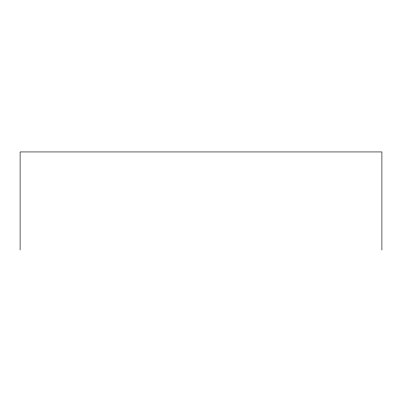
<?xml version="1.0" encoding="UTF-8"?>
<svg xmlns="http://www.w3.org/2000/svg" width="402" height="402" viewBox="0 0 402 402"><rect width="100%" height="100%" fill="white"/><g stroke="black" fill="none" stroke-linecap="round" stroke-linejoin="round"><path stroke-width="0.6" d="M381.9 250.059L381.9 151.941L20.1 151.941L20.1 250.059"/></g></svg>
